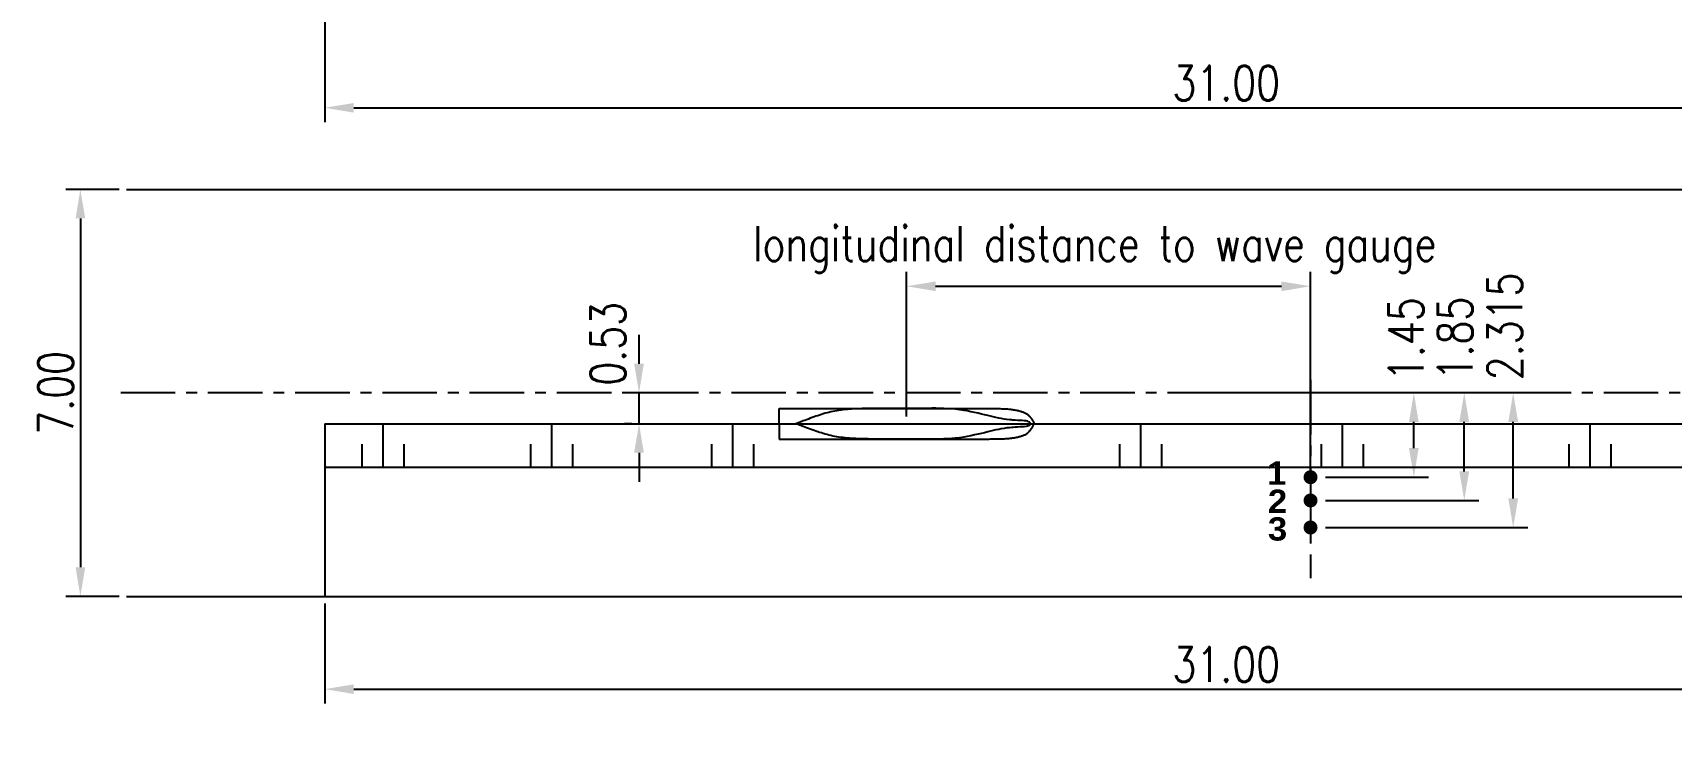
# Model space of a CAD drawing. Header units: feet. Extents: x -2770 to 993, y -1321 to 1674.
# Drawn here: x -1824 to -415, y 150 to 756 of the extents above; entities that cross this region are included whole.
import ezdxf

# ---------------------------------------------------------------- set-up
doc = ezdxf.new("R2010")
doc.units = ezdxf.units.FT
doc.header["$LTSCALE"] = 37.5
doc.header["$MEASUREMENT"] = 0
doc.header["$PDMODE"] = 1
doc.linetypes.add('CENTER', pattern=[2, 1.25, -0.25, 0.25, -0.25])
doc.layers.get('Defpoints').update_dxf_attribs({"linetype": 'CONTINUOUS'})
for name, color, linetype in [('18VL', 1, 'CONTINUOUS'), ('25AS', 6, 'CENTER'), ('35VL', 8, 'CONTINUOUS'), ('ARSEER', 2, 'CONTINUOUS'), ('Center', 7, 'CONTINUOUS'), ('golvenmeters', 82, 'CONTINUOUS'), ('Knuckle_lines', 7, 'CONTINUOUS'), ('MAAT', 6, 'CONTINUOUS'), ('TEXT25', 6, 'CONTINUOUS'), ('waterlines', 7, 'CONTINUOUS')]:
    doc.layers.add(name, color=color, linetype=linetype)
doc.styles.add('ROMANS', font='romans', dxfattribs={"width": 0.8})
doc.styles.add('SANSSERIFBOLD', font='sasb____.pfb', dxfattribs={"width": 1.07, "height": 2.2})
doc.dimstyles.get("Standard").update_dxf_attribs({"dimtxt": 3, "dimasz": 2.5, "dimexe": 1.25, "dimexo": 0.625, "dimtad": 1, "dimdec": 4, "dimdsep": 46, "dimtxsty": 'ROMANS', "dimcen": 2.5, "dimclrd": 6, "dimclre": 6, "dimclrt": 8, "dimadec": 0, "dimazin": 0, "dimtfac": 0.833333, "dimtdec": 4, "dimtmove": 2, "dimatfit": 3, "dimfxl": 0, "dimtolj": 1, "dimtzin": 0, "dimarcsym": 0})

# ---------------------------------------------------------------- blocks, each defined once
blk = doc.blocks.new('*D34')
at = {"layer": 'Defpoints', "color": 0}
for p in [(-22.6, 859.9), (-1572.6, 771.6), (-22.6, 691.8)]:
    blk.add_point(p, dxfattribs=at)
at = {"layer": 'MAAT', "color": 6, "lineweight": -2}
for p, q in [((-22.6, 853.6), (-22.6, 679.3)), ((-1572.6, 765.3), (-1572.6, 679.3)), ((-1547.6, 691.8), (-47.6, 691.8))]:
    blk.add_line(p, q, dxfattribs=at)
at = {"layer": 'MAAT', "color": 6}
for points in [[(-1547.6, 695.9), (-1547.6, 687.6), (-1572.6, 691.8)], [(-47.6, 695.9), (-47.6, 687.6), (-22.6, 691.8)]]:
    blk.add_solid(points, dxfattribs=at)
at = {"layer": 'MAAT', "color": 8, "insert": (-797.6, 713), "char_height": 30, "attachment_point": 5, "style": 'ROMANS'}
blk.add_mtext('\\A1;31.00', dxfattribs=at)
blk = doc.blocks.new('*D40')
at = {"layer": 'Defpoints', "color": 0}
for p in [(-1743, 621.6), (-1782.7, 271.6), (-1743, 271.6)]:
    blk.add_point(p, dxfattribs=at)
at = {"layer": 'MAAT', "color": 6, "lineweight": -2}
for p, q in [((-1749.3, 621.6), (-1795.2, 621.6)), ((-1782.7, 596.6), (-1782.7, 296.6)), ((-1749.3, 271.6), (-1795.2, 271.6))]:
    blk.add_line(p, q, dxfattribs=at)
at = {"layer": 'MAAT', "color": 6}
for points in [[(-1786.8, 596.6), (-1778.5, 596.6), (-1782.7, 621.6)], [(-1786.8, 296.6), (-1778.5, 296.6), (-1782.7, 271.6)]]:
    blk.add_solid(points, dxfattribs=at)
at = {"layer": 'MAAT', "color": 8, "insert": (-1803.9, 446.6), "char_height": 30, "attachment_point": 5, "rotation": 90, "style": 'ROMANS'}
blk.add_mtext('\\A1;7.00', dxfattribs=at)
blk = doc.blocks.new('*D41')
at = {"layer": 'Defpoints', "color": 0}
for p in [(-22.6, 359.9), (-1572.6, 271.6), (-22.6, 191.8)]:
    blk.add_point(p, dxfattribs=at)
at = {"layer": 'MAAT', "color": 6, "lineweight": -2}
for p, q in [((-22.6, 353.6), (-22.6, 179.3)), ((-1572.6, 265.3), (-1572.6, 179.3)), ((-1547.6, 191.8), (-47.6, 191.8))]:
    blk.add_line(p, q, dxfattribs=at)
at = {"layer": 'MAAT', "color": 6}
for points in [[(-1547.6, 195.9), (-1547.6, 187.6), (-1572.6, 191.8)], [(-47.6, 195.9), (-47.6, 187.6), (-22.6, 191.8)]]:
    blk.add_solid(points, dxfattribs=at)
at = {"layer": 'MAAT', "color": 8, "insert": (-797.6, 213), "char_height": 30, "attachment_point": 5, "style": 'ROMANS'}
blk.add_mtext('\\A1;31.00', dxfattribs=at)
blk = doc.blocks.new('*D42')
at = {"layer": 'Defpoints', "color": 0}
for p in [(-593, 446.6), (-593, 446.6), (-718.7, 354.1)]:
    blk.add_point(p, dxfattribs=at)
at = {"layer": 'MAAT', "color": 6, "lineweight": -2}
for p, q in [((-599.2, 446.6), (-605.5, 446.6)), ((-593, 379.1), (-593, 421.6)), ((-712.4, 354.1), (-580.5, 354.1))]:
    blk.add_line(p, q, dxfattribs=at)
at = {"layer": 'MAAT', "color": 6}
for points in [[(-597.2, 421.6), (-588.8, 421.6), (-593, 446.6)], [(-597.2, 379.1), (-588.8, 379.1), (-593, 354.1)]]:
    blk.add_solid(points, dxfattribs=at)
at = {"layer": 'MAAT', "color": 8, "insert": (-600.8, 493.3), "char_height": 30, "attachment_point": 5, "rotation": 90, "style": 'ROMANS'}
blk.add_mtext('\\A1;1.85', dxfattribs=at)
blk = doc.blocks.new('*D43')
at = {"layer": 'Defpoints', "color": 0}
for p in [(-636.3, 446.6), (-636.3, 446.6), (-718.7, 374.1)]:
    blk.add_point(p, dxfattribs=at)
at = {"layer": 'MAAT', "color": 6, "lineweight": -2}
for p, q in [((-642.6, 446.6), (-648.8, 446.6)), ((-636.3, 399.1), (-636.3, 421.6)), ((-712.4, 374.1), (-623.8, 374.1))]:
    blk.add_line(p, q, dxfattribs=at)
at = {"layer": 'MAAT', "color": 6}
for points in [[(-640.5, 421.6), (-632.2, 421.6), (-636.3, 446.6)], [(-640.5, 399.1), (-632.2, 399.1), (-636.3, 374.1)]]:
    blk.add_solid(points, dxfattribs=at)
at = {"layer": 'MAAT', "color": 8, "insert": (-643, 492.8), "char_height": 30, "attachment_point": 5, "rotation": 90, "style": 'ROMANS'}
blk.add_mtext('\\A1;1.45', dxfattribs=at)
blk = doc.blocks.new('*D44')
at = {"layer": 'Defpoints', "color": 0}
for p in [(-550.9, 446.6), (-550.9, 446.6), (-718.7, 330.8)]:
    blk.add_point(p, dxfattribs=at)
at = {"layer": 'MAAT', "color": 6, "lineweight": -2}
for p, q in [((-557.2, 446.6), (-563.4, 446.6)), ((-550.9, 355.8), (-550.9, 421.6)), ((-712.4, 330.8), (-538.4, 330.8))]:
    blk.add_line(p, q, dxfattribs=at)
at = {"layer": 'MAAT', "color": 6}
for points in [[(-555.1, 421.6), (-546.7, 421.6), (-550.9, 446.6)], [(-555.1, 355.8), (-546.7, 355.8), (-550.9, 330.8)]]:
    blk.add_solid(points, dxfattribs=at)
at = {"layer": 'MAAT', "color": 8, "insert": (-558.1, 503.8), "char_height": 30, "attachment_point": 5, "rotation": 90, "style": 'ROMANS'}
blk.add_mtext('\\A1;2.315', dxfattribs=at)
blk = doc.blocks.new('*D45')
at = {"layer": 'Defpoints', "color": 0}
for p in [(-1302.4, 446.6), (-1289.9, 446.6), (-1302.4, 420.1)]:
    blk.add_point(p, dxfattribs=at)
at = {"layer": 'MAAT', "color": 6, "lineweight": -2}
for p, q in [((-1302.4, 471.6), (-1302.4, 496.6)), ((-1296.2, 446.6), (-1314.9, 446.6)), ((-1302.4, 420.1), (-1302.4, 446.6)), ((-1308.7, 420.1), (-1314.9, 420.1)), ((-1302.4, 395.1), (-1302.4, 370.1))]:
    blk.add_line(p, q, dxfattribs=at)
at = {"layer": 'MAAT', "color": 6}
for points in [[(-1306.6, 471.6), (-1298.3, 471.6), (-1302.4, 446.6)], [(-1306.6, 395.1), (-1298.3, 395.1), (-1302.4, 420.1)]]:
    blk.add_solid(points, dxfattribs=at)
at = {"layer": 'MAAT', "color": 8, "insert": (-1329.1, 488.8), "char_height": 30, "attachment_point": 5, "rotation": 90, "style": 'ROMANS'}
blk.add_mtext('\\A1;0.53', dxfattribs=at)
blk = doc.blocks.new('*D46')
at = {"layer": 'ARSEER', "color": 6, "lineweight": -2}
for p, q in [((-1072.5, 426.3), (-1072.5, 550.8)), ((-725.1, 380.3), (-725.1, 550.8)), ((-1047.5, 538.3), (-750.1, 538.3))]:
    blk.add_line(p, q, dxfattribs=at)
at = {"layer": 'ARSEER', "color": 6}
for points in [[(-1047.5, 542.4), (-1047.5, 534.1), (-1072.5, 538.3)], [(-750.1, 542.4), (-750.1, 534.1), (-725.1, 538.3)]]:
    blk.add_solid(points, dxfattribs=at)
at = {"layer": 'Defpoints', "color": 0}
for p in [(-725.1, 538.3), (-1072.5, 420.1), (-725.1, 374.1)]:
    blk.add_point(p, dxfattribs=at)
at = {"layer": 'ARSEER', "color": 7, "insert": (-910.7, 569.9), "char_height": 30, "attachment_point": 5, "style": 'ROMANS'}
blk.add_mtext('\\A1;longitudinal distance to wave gauge', dxfattribs=at)
blk = doc.blocks.new('*D52')
at = {"layer": 'ARSEER', "color": 6, "lineweight": -2}
for p, q in [((-1160.3, -60.5), (-1160.3, 52.7)), ((-725.1, -36.1), (-725.1, 52.7)), ((-1135.3, 40.2), (-750.1, 40.2))]:
    blk.add_line(p, q, dxfattribs=at)
at = {"layer": 'ARSEER', "color": 6}
for points in [[(-1135.3, 44.4), (-1135.3, 36), (-1160.3, 40.2)], [(-750.1, 44.4), (-750.1, 36), (-725.1, 40.2)]]:
    blk.add_solid(points, dxfattribs=at)
at = {"layer": 'Defpoints', "color": 0}
for p in [(-725.1, 40.2), (-725.1, -42.3), (-1160.3, -66.7)]:
    blk.add_point(p, dxfattribs=at)
at = {"layer": 'ARSEER', "color": 7, "insert": (-903.4, 71.8), "char_height": 30, "attachment_point": 5, "style": 'ROMANS'}
blk.add_mtext('\\A1;longitudinal distance to wave gauge', dxfattribs=at)

msp = doc.modelspace()

# ---------------------------------------------------------------- linework, layer by layer
at = {"layer": '18VL'}
for p, q in [((-1522.4507, 382.4252), (-1522.4507, 418.9191)), ((-1377.3569, 382.4252), (-1377.3569, 418.9191)), ((-1221.7023, 382.4252), (-1221.7023, 418.9191)), ((-871.059, 382.4252), (-871.059, 418.9191)), ((-697.6385, 382.4252), (-697.6385, 418.9191)), ((-484.6704, 382.4252), (-484.6704, 418.9191)), ((-1540.4631, 382.4252), (-1540.4631, 402.5894)), ((-1504.4383, 382.4252), (-1504.4383, 402.5894)), ((-1395.3693, 382.4252), (-1395.3693, 402.5894)), ((-1359.3445, 382.4252), (-1359.3445, 402.5894)), ((-1239.7147, 382.4252), (-1239.7147, 402.5894)), ((-1203.6899, 382.4252), (-1203.6899, 402.5894)), ((-889.0714, 382.4252), (-889.0714, 402.5894)), ((-853.0466, 382.4252), (-853.0466, 402.5894)), ((-715.6509, 382.4252), (-715.6509, 402.5894)), ((-679.6261, 382.4252), (-679.6261, 402.5894)), ((-502.6828, 382.4252), (-502.6828, 402.5894)), ((-466.658, 382.4252), (-466.658, 402.5894))]:
    msp.add_line(p, q, dxfattribs=at)
at = {"layer": '25AS'}
for p, q in [((-725.1385, 457.6659), (-725.1385, 287.086)), ((23.8384, 446.5502), (-1750.2206, 446.5502)), ((-548.197, 446.5502), (-803.9739, 446.5502))]:
    msp.add_line(p, q, dxfattribs=at)
at = {"layer": '35VL'}
for p, q in [((-1743.0283, 621.5502), (92.2541, 621.5502)), ((-1572.6385, 420.0502), (-22.6385, 420.0502)), ((-1572.6385, 420.0502), (-1572.6385, 271.5502)), ((-22.6385, 382.4252), (-1572.6385, 382.4252)), ((-1743.0283, 271.5502), (118.7856, 271.5502))]:
    msp.add_line(p, q, dxfattribs=at)
at = {"layer": 'Center', "color": 4}
msp.add_line((-1302.4424, 420.0502), (-842.55, 420.0502), dxfattribs=at)
at = {"layer": 'golvenmeters', "linetype": 'ByBlock', "const_width": 6}
for points in [[(-728.1385, 374.0502, 1), (-722.1385, 374.0502, 1)], [(-728.1385, 354.0502, 1), (-722.1385, 354.0502, 1)], [(-728.1385, 330.8002, 1), (-722.1385, 330.8002, 1)]]:
    msp.add_lwpolyline(points, format="xyb", close=True, dxfattribs=at)
at = {"layer": 'Knuckle_lines'}
for points in [[(-1181.9943, 433.2452), (-1181.8393, 433.2452), (-1181.6543, 433.2502), (-1181.3943, 433.2502), (-1181.0643, 433.2502), (-1180.6693, 433.2502), (-1180.2393, 433.2552), (-1179.7993, 433.2552), (-1179.3593, 433.2552), (-1178.9193, 433.2602), (-1178.4793, 433.2602), (-1178.0393, 433.2602), (-1177.5993, 433.2652), (-1177.1593, 433.2652), (-1176.7193, 433.2652), (-1176.2793, 433.2652), (-1175.8393, 433.2652), (-1175.3993, 433.2702), (-1174.9643, 433.2702), (-1174.5243, 433.2702), (-1174.0843, 433.2702), (-1173.6443, 433.2702), (-1173.2043, 433.2702), (-1172.7643, 433.2752), (-1172.3243, 433.2752), (-1171.8843, 433.2752), (-1171.4443, 433.2752), (-1171.0043, 433.2752), (-1170.5643, 433.2752), (-1170.1243, 433.2752), (-1169.6843, 433.2752), (-1169.2543, 433.2802), (-1168.8543, 433.2802), (-1168.5243, 433.2802), (-1168.2693, 433.2802), (-1168.0793, 433.2802), (-1071.4068, 433.2852)], [(-1181.9943, 420.0502), (-1181.9943, 420.4652), (-1181.9943, 420.9802), (-1181.9943, 421.6752), (-1181.9943, 422.5652), (-1181.9943, 423.6202), (-1181.9943, 424.7202), (-1181.9943, 425.7252), (-1181.9943, 426.6202), (-1181.9943, 427.3952), (-1181.9943, 428.0402), (-1181.9943, 428.5452), (-1181.9943, 428.9402), (-1181.9943, 429.2602), (-1181.9943, 429.5202), (-1181.9943, 429.7152), (-1181.9943, 429.8702), (-1181.9943, 430.0052), (-1181.9943, 430.1252), (-1181.9943, 430.2452), (-1181.9943, 430.3602), (-1181.9943, 430.4802), (-1181.9943, 430.5952), (-1181.9943, 430.7102), (-1181.9943, 430.8252), (-1181.9943, 430.9402), (-1181.9943, 431.0552), (-1181.9943, 431.1652), (-1181.9943, 431.2802), (-1181.9943, 431.3902), (-1181.9943, 431.4952), (-1181.9943, 431.6002), (-1181.9943, 431.7002), (-1181.9943, 431.7952), (-1181.9943, 431.8802), (-1181.9943, 431.9602), (-1181.9943, 432.0302), (-1181.9943, 432.0952), (-1181.9943, 432.1602), (-1181.9943, 432.2202), (-1181.9943, 432.2802), (-1181.9943, 432.3352), (-1181.9943, 432.3902), (-1181.9943, 432.4452), (-1181.9943, 432.4952), (-1181.9943, 432.5502), (-1181.9943, 432.6002), (-1181.9943, 432.6452), (-1181.9943, 432.7052), (-1181.9943, 432.7802), (-1181.9943, 432.8702), (-1181.9943, 432.9602), (-1181.9943, 433.0452), (-1181.9943, 433.1202), (-1181.9943, 433.1752), (-1181.9943, 433.2102), (-1181.9943, 433.2302), (-1181.9943, 433.2402), (-1181.9943, 433.2452)], [(-1074.1493, 433.2852), (-1073.2593, 433.2852), (-1072.1543, 433.2852), (-1070.6593, 433.2852), (-1068.7343, 433.2852), (-1066.4143, 433.2852), (-1063.8843, 433.2852), (-1061.3243, 433.2852), (-1058.7593, 433.2852), (-1056.1943, 433.2852), (-1053.6293, 433.2852), (-1051.0693, 433.2852), (-1048.5043, 433.2852), (-1045.9443, 433.2852), (-1043.3793, 433.2852), (-1040.8143, 433.2852), (-1038.2493, 433.2852), (-1035.6843, 433.2852), (-1033.1193, 433.2852), (-1030.5543, 433.2852), (-1027.9893, 433.2852), (-1025.4293, 433.2852), (-1022.8643, 433.2852), (-1020.2993, 433.2852), (-1017.7343, 433.2852), (-1015.1693, 433.2852), (-1012.6093, 433.2852), (-1010.0643, 433.2802), (-1007.6193, 433.2652), (-1005.3793, 433.2502), (-1003.3493, 433.2252), (-1001.5293, 433.2052), (-999.9293, 433.1802), (-998.5193, 433.1602), (-997.2193, 433.1352), (-995.9393, 433.1152), (-994.6543, 433.0902), (-993.3743, 433.0652), (-992.0893, 433.0352), (-990.8093, 433.0002), (-989.5243, 432.9552), (-988.2443, 432.8952), (-986.9643, 432.8202), (-985.6943, 432.7302), (-984.5393, 432.6302), (-983.5743, 432.5352), (-982.8293, 432.4502), (-982.2793, 432.3852), (-981.8343, 432.3252)], [(-981.8343, 432.3252), (-981.6093, 432.2952), (-981.3293, 432.2602), (-980.9543, 432.2052), (-980.4693, 432.1352), (-979.8993, 432.0402), (-979.2593, 431.9302), (-978.5943, 431.8052), (-977.9993, 431.6852), (-977.5243, 431.5852), (-977.0093, 431.4652), (-976.3093, 431.2902), (-975.5493, 431.0952), (-974.8843, 430.9102), (-974.2843, 430.7352), (-973.6843, 430.5502), (-973.0843, 430.3602), (-972.4893, 430.1552), (-971.8993, 429.9452), (-971.3143, 429.7152), (-970.7343, 429.4702), (-970.1693, 429.1952), (-969.6243, 428.8902), (-969.0993, 428.5452), (-968.5893, 428.1752), (-968.1043, 427.7802), (-967.6293, 427.3602), (-967.1793, 426.9252), (-966.7543, 426.4702), (-966.3493, 425.9902), (-965.9593, 425.4952), (-965.5743, 425.0002), (-965.1993, 424.5002), (-964.8293, 423.9902), (-964.4793, 423.4702), (-964.1393, 422.9402), (-963.8193, 422.3952), (-963.5293, 421.8502), (-963.2943, 421.3402), (-963.1293, 420.8952), (-963.0393, 420.5352), (-963.0043, 420.2652), (-962.9993, 420.0502)], [(-1181.9943, 420.0502), (-1181.9943, 419.6352), (-1181.9943, 419.1202), (-1181.9943, 418.4252), (-1181.9943, 417.5352), (-1181.9943, 416.4802), (-1181.9943, 415.3802), (-1181.9943, 414.3752), (-1181.9943, 413.4802), (-1181.9943, 412.7052), (-1181.9943, 412.0602), (-1181.9943, 411.5552), (-1181.9943, 411.1602), (-1181.9943, 410.8402), (-1181.9943, 410.5802), (-1181.9943, 410.3852), (-1181.9943, 410.2302), (-1181.9943, 410.0952), (-1181.9943, 409.9752), (-1181.9943, 409.8552), (-1181.9943, 409.7402), (-1181.9943, 409.6202), (-1181.9943, 409.5052), (-1181.9943, 409.3902), (-1181.9943, 409.2752), (-1181.9943, 409.1602), (-1181.9943, 409.0452), (-1181.9943, 408.9352), (-1181.9943, 408.8202), (-1181.9943, 408.7102), (-1181.9943, 408.6052), (-1181.9943, 408.5002), (-1181.9943, 408.4002), (-1181.9943, 408.3052), (-1181.9943, 408.2202), (-1181.9943, 408.1402), (-1181.9943, 408.0702), (-1181.9943, 408.0052), (-1181.9943, 407.9402), (-1181.9943, 407.8802), (-1181.9943, 407.8202), (-1181.9943, 407.7652), (-1181.9943, 407.7102), (-1181.9943, 407.6552), (-1181.9943, 407.6052), (-1181.9943, 407.5502), (-1181.9943, 407.5002), (-1181.9943, 407.4552), (-1181.9943, 407.3952), (-1181.9943, 407.3202), (-1181.9943, 407.2302), (-1181.9943, 407.1402), (-1181.9943, 407.0552), (-1181.9943, 406.9802), (-1181.9943, 406.9252), (-1181.9943, 406.8902), (-1181.9943, 406.8702), (-1181.9943, 406.8602), (-1181.9943, 406.8552)], [(-981.8343, 407.7752), (-981.6093, 407.8052), (-981.3293, 407.8402), (-980.9543, 407.8952), (-980.4693, 407.9652), (-979.8993, 408.0602), (-979.2593, 408.1702), (-978.5943, 408.2952), (-977.9993, 408.4152), (-977.5243, 408.5152), (-977.0093, 408.6352), (-976.3093, 408.8102), (-975.5493, 409.0052), (-974.8843, 409.1902), (-974.2843, 409.3652), (-973.6843, 409.5502), (-973.0843, 409.7402), (-972.4893, 409.9452), (-971.8993, 410.1552), (-971.3143, 410.3852), (-970.7343, 410.6302), (-970.1693, 410.9052), (-969.6243, 411.2102), (-969.0993, 411.5552), (-968.5893, 411.9252), (-968.1043, 412.3202), (-967.6293, 412.7402), (-967.1793, 413.1752), (-966.7543, 413.6302), (-966.3493, 414.1102), (-965.9593, 414.6052), (-965.5743, 415.1002), (-965.1993, 415.6002), (-964.8293, 416.1102), (-964.4793, 416.6302), (-964.1393, 417.1602), (-963.8193, 417.7052), (-963.5293, 418.2502), (-963.2943, 418.7602), (-963.1293, 419.2052), (-963.0393, 419.5652), (-963.0043, 419.8352), (-962.9993, 420.0502)], [(-1181.9943, 406.8552), (-1181.8393, 406.8552), (-1181.6543, 406.8502), (-1181.3943, 406.8502), (-1181.0643, 406.8502), (-1180.6693, 406.8502), (-1180.2393, 406.8452), (-1179.7993, 406.8452), (-1179.3593, 406.8452), (-1178.9193, 406.8402), (-1178.4793, 406.8402), (-1178.0393, 406.8402), (-1177.5993, 406.8352), (-1177.1593, 406.8352), (-1176.7193, 406.8352), (-1176.2793, 406.8352), (-1175.8393, 406.8352), (-1175.3993, 406.8302), (-1174.9643, 406.8302), (-1174.5243, 406.8302), (-1174.0843, 406.8302), (-1173.6443, 406.8302), (-1173.2043, 406.8302), (-1172.7643, 406.8252), (-1172.3243, 406.8252), (-1171.8843, 406.8252), (-1171.4443, 406.8252), (-1171.0043, 406.8252), (-1170.5643, 406.8252), (-1170.1243, 406.8252), (-1169.6843, 406.8252), (-1169.2543, 406.8202), (-1168.8543, 406.8202), (-1168.5243, 406.8202), (-1168.2693, 406.8202), (-1168.0793, 406.8202), (-1071.4068, 406.8152)], [(-1074.1493, 406.8152), (-1073.2593, 406.8152), (-1072.1543, 406.8152), (-1070.6593, 406.8152), (-1068.7343, 406.8152), (-1066.4143, 406.8152), (-1063.8843, 406.8152), (-1061.3243, 406.8152), (-1058.7593, 406.8152), (-1056.1943, 406.8152), (-1053.6293, 406.8152), (-1051.0693, 406.8152), (-1048.5043, 406.8152), (-1045.9443, 406.8152), (-1043.3793, 406.8152), (-1040.8143, 406.8152), (-1038.2493, 406.8152), (-1035.6843, 406.8152), (-1033.1193, 406.8152), (-1030.5543, 406.8152), (-1027.9893, 406.8152), (-1025.4293, 406.8152), (-1022.8643, 406.8152), (-1020.2993, 406.8152), (-1017.7343, 406.8152), (-1015.1693, 406.8152), (-1012.6093, 406.8152), (-1010.0643, 406.8202), (-1007.6193, 406.8352), (-1005.3793, 406.8502), (-1003.3493, 406.8752), (-1001.5293, 406.8952), (-999.9293, 406.9202), (-998.5193, 406.9402), (-997.2193, 406.9652), (-995.9393, 406.9852), (-994.6543, 407.0102), (-993.3743, 407.0352), (-992.0893, 407.0652), (-990.8093, 407.1002), (-989.5243, 407.1452), (-988.2443, 407.2052), (-986.9643, 407.2802), (-985.6943, 407.3702), (-984.5393, 407.4702), (-983.5743, 407.5652), (-982.8293, 407.6502), (-982.2793, 407.7152), (-981.8343, 407.7752)]]:
    msp.add_lwpolyline(points, dxfattribs=at)
at = {"layer": 'waterlines'}
for points in [[(-966.1393, 420.0502), (-966.2543, 420.8102), (-966.8393, 421.4352), (-967.6393, 421.8152), (-968.4693, 422.1152), (-969.6593, 422.4202), (-971.3243, 422.6152), (-973.0793, 422.7202), (-974.8343, 422.8152), (-976.9143, 422.9252), (-978.9593, 423.0452), (-980.8293, 423.1802), (-981.8343, 423.2602), (-982.0143, 423.2752), (-983.8493, 423.4502), (-986.0793, 423.7102), (-988.6193, 424.0702), (-990.9893, 424.4652), (-993.1793, 424.8852), (-995.6143, 425.3952), (-997.9643, 425.9252), (-1000.2143, 426.4652), (-1002.6893, 427.0852), (-1005.3193, 427.7402), (-1008.0193, 428.3852), (-1010.9793, 429.0602), (-1013.9593, 429.7252), (-1017.1993, 430.4102), (-1020.3243, 431.0252), (-1023.0643, 431.5052), (-1026.9393, 432.0852), (-1030.7493, 432.5302), (-1033.4543, 432.7752), (-1036.2943, 432.9702), (-1040.2443, 433.1552), (-1044.1243, 433.2602), (-1047.3743, 433.3052), (-1050.7043, 433.3102), (-1054.1543, 433.2802), (-1057.4193, 433.2552), (-1061.3293, 433.2752), (-1064.5043, 433.2852), (-1068.2293, 433.2452), (-1071.5193, 433.2452), (-1074.0343, 433.2852), (-1074.1493, 433.2852), (-1075.9293, 433.2852), (-1078.4593, 433.2852), (-1080.8693, 433.2852), (-1082.1193, 433.2852), (-1082.4493, 433.2852), (-1084.0193, 433.2852), (-1085.8393, 433.2852), (-1087.6593, 433.2852), (-1089.4793, 433.2852), (-1091.3043, 433.2852), (-1093.1193, 433.2802), (-1094.7943, 433.2752), (-1096.6093, 433.2702), (-1098.4293, 433.2602), (-1100.2543, 433.2452), (-1102.0843, 433.2252), (-1103.6643, 433.2002), (-1105.4843, 433.1702), (-1107.3043, 433.1302), (-1108.8943, 433.0902), (-1110.7243, 433.0402), (-1112.5443, 432.9752), (-1114.2143, 432.9102), (-1116.0243, 432.8252), (-1117.8443, 432.7252), (-1119.6643, 432.6202), (-1121.4843, 432.4952), (-1123.3043, 432.3552), (-1125.1193, 432.1952), (-1126.9393, 432.0102), (-1128.7543, 431.7902), (-1130.5693, 431.5452), (-1132.3793, 431.2652), (-1133.9493, 430.9952), (-1135.7743, 430.6302), (-1137.4193, 430.2652), (-1139.2393, 429.8302), (-1140.8093, 429.4252), (-1142.3443, 429.0102), (-1144.0043, 428.5352), (-1145.6843, 428.0202), (-1147.2693, 427.5102), (-1148.8343, 426.9852), (-1150.3843, 426.4402), (-1151.9393, 425.8852), (-1153.5893, 425.2802), (-1155.1643, 424.7002), (-1156.7543, 424.1152), (-1158.3343, 423.5202), (-1159.9043, 422.9402), (-1161.2993, 422.4602), (-1162.1243, 422.1152), (-1162.2843, 422.0452), (-1163.4043, 421.6252), (-1164.6043, 421.1752), (-1165.7093, 420.7602), (-1166.8143, 420.3452), (-1167.6443, 420.0502)], [(-966.1393, 420.0502), (-966.2543, 419.2902), (-966.8393, 418.6652), (-967.6393, 418.2852), (-968.4693, 417.9852), (-969.6593, 417.6802), (-971.3243, 417.4852), (-973.0793, 417.3802), (-974.8343, 417.2852), (-976.9143, 417.1752), (-978.9593, 417.0552), (-980.8293, 416.9202), (-981.8343, 416.8402), (-982.0143, 416.8252), (-983.8493, 416.6502), (-986.0793, 416.3902), (-988.6193, 416.0302), (-990.9893, 415.6352), (-993.1793, 415.2152), (-995.6143, 414.7052), (-997.9643, 414.1752), (-1000.2143, 413.6352), (-1002.6893, 413.0152), (-1005.3193, 412.3602), (-1008.0193, 411.7152), (-1010.9793, 411.0402), (-1013.9593, 410.3752), (-1017.1993, 409.6902), (-1020.3243, 409.0752), (-1023.0643, 408.5952), (-1026.9393, 408.0152), (-1030.7493, 407.5702), (-1033.4543, 407.3252), (-1036.2943, 407.1302), (-1040.2443, 406.9452), (-1044.1243, 406.8402), (-1047.3743, 406.7952), (-1050.7043, 406.7902), (-1054.1543, 406.8202), (-1057.4193, 406.8452), (-1061.3293, 406.8252), (-1064.5043, 406.8152), (-1068.2293, 406.8552), (-1071.5193, 406.8552), (-1074.0343, 406.8152), (-1074.1493, 406.8152), (-1075.9293, 406.8152), (-1078.4593, 406.8152), (-1080.8693, 406.8152), (-1082.1193, 406.8152), (-1082.4493, 406.8152), (-1084.0193, 406.8152), (-1085.8393, 406.8152), (-1087.6593, 406.8152), (-1089.4793, 406.8152), (-1091.3043, 406.8152), (-1093.1193, 406.8202), (-1094.7943, 406.8252), (-1096.6093, 406.8302), (-1098.4293, 406.8402), (-1100.2543, 406.8552), (-1102.0843, 406.8752), (-1103.6643, 406.9002), (-1105.4843, 406.9302), (-1107.3043, 406.9702), (-1108.8943, 407.0102), (-1110.7243, 407.0602), (-1112.5443, 407.1252), (-1114.2143, 407.1902), (-1116.0243, 407.2752), (-1117.8443, 407.3752), (-1119.6643, 407.4802), (-1121.4843, 407.6052), (-1123.3043, 407.7452), (-1125.1193, 407.9052), (-1126.9393, 408.0902), (-1128.7543, 408.3102), (-1130.5693, 408.5552), (-1132.3793, 408.8352), (-1133.9493, 409.1052), (-1135.7743, 409.4702), (-1137.4193, 409.8352), (-1139.2393, 410.2702), (-1140.8093, 410.6752), (-1142.3443, 411.0902), (-1144.0043, 411.5652), (-1145.6843, 412.0802), (-1147.2693, 412.5902), (-1148.8343, 413.1152), (-1150.3843, 413.6602), (-1151.9393, 414.2152), (-1153.5893, 414.8202), (-1155.1643, 415.4002), (-1156.7543, 415.9852), (-1158.3343, 416.5802), (-1159.9043, 417.1602), (-1161.2993, 417.6402), (-1162.1243, 417.9852), (-1162.2843, 418.0552), (-1163.4043, 418.4752), (-1164.6043, 418.9252), (-1165.7093, 419.3402), (-1166.8143, 419.7552), (-1167.6443, 420.0502)]]:
    msp.add_lwpolyline(points, dxfattribs=at)

# ---------------------------------------------------------------- texts
at = {"layer": 'TEXT25', "style": 'SANSSERIFBOLD', "width": 1.07}
for s, p in [('1', (-762.5487, 367.5687)), ('2', (-761.8048, 343.4022)), ('3', (-761.8048, 319.6074))]:
    msp.add_text(s, height=20, dxfattribs=at).set_placement(p)

# ---------------------------------------------------------------- dimensions: what is measured, and where the dimension line sits
at = {"layer": 'ARSEER', "color": 7}
for base, p1, p2, picture, middle in [((-725.1385, 538.2501), (-1072.4962, 420.0502), (-725.1385, 374.0502), '*D46', (-910.6923, 569.8728)), ((-725.1385, 40.2076), (-1160.3027, -66.7148), (-725.1385, -42.3341), '*D52', (-903.3507, 71.8303))]:
    dim = msp.add_linear_dim(base=base, p1=p1, p2=p2, text='longitudinal distance to wave gauge', dimstyle='Standard', override={"dimscale": 10, "dimdec": 2, "dimlfac": 0.02, "dimzin": 0, "dimclrt": 7}, dxfattribs=at)
    dim.commit()
    dim.dimension.update_dxf_attribs({"geometry": picture, "text_midpoint": middle, "dimtype": 160})
at = {"layer": 'MAAT'}
for base, p1, p2, picture, middle in [((-22.6385, 691.7719), (-1572.6385, 771.5502), (-22.6385, 859.8502), '*D34', (-797.6385, 713.0219)), ((-22.6385, 191.7719), (-1572.6385, 271.5502), (-22.6385, 359.8502), '*D41', (-797.6385, 213.0219))]:
    dim = msp.add_linear_dim(base=base, p1=p1, p2=p2, dimstyle='Standard', override={"dimscale": 10, "dimdec": 2, "dimlfac": 0.02, "dimzin": 0}, dxfattribs=at)
    dim.commit()
    dim.dimension.update_dxf_attribs({"geometry": picture, "text_midpoint": middle})
dim = msp.add_linear_dim(base=(-1782.6707, 271.5502), p1=(-1743.0283, 621.5502), p2=(-1743.0283, 271.5502), angle=270, dimstyle='Standard', override={"dimscale": 10, "dimdec": 2, "dimlfac": 0.02, "dimzin": 0}, dxfattribs=at)
dim.commit()
dim.dimension.update_dxf_attribs({"geometry": '*D40', "text_midpoint": (-1803.9207, 446.5502)})
for base, p1, p2, override, picture, middle in [((-550.9161, 446.5502), (-718.6664, 330.8002), (-550.9161, 446.5502), {"dimscale": 10, "dimdec": 3, "dimlfac": 0.02, "dimzin": 0}, '*D44', (-558.1165, 503.7577)), ((-1302.4424, 446.5502), (-1302.4424, 420.0502), (-1289.9424, 446.5502), {"dimscale": 10, "dimdec": 2, "dimlfac": 0.02, "dimzin": 0}, '*D45', (-1329.1461, 488.7904)), ((-592.9845, 446.5502), (-718.6664, 354.0502), (-592.9845, 446.5502), {"dimscale": 10, "dimdec": 2, "dimlfac": 0.02, "dimzin": 0}, '*D42', (-600.751, 493.3191)), ((-636.3474, 446.5502), (-718.6664, 374.0502), (-636.3474, 446.5502), {"dimscale": 10, "dimdec": 2, "dimlfac": 0.02, "dimzin": 0}, '*D43', (-643.0158, 492.793))]:
    dim = msp.add_linear_dim(base=base, p1=p1, p2=p2, angle=90, dimstyle='Standard', override=override, dxfattribs=at)
    dim.commit()
    dim.dimension.update_dxf_attribs({"geometry": picture, "text_midpoint": middle, "dimtype": 160})

doc.saveas('drawing.dxf')
